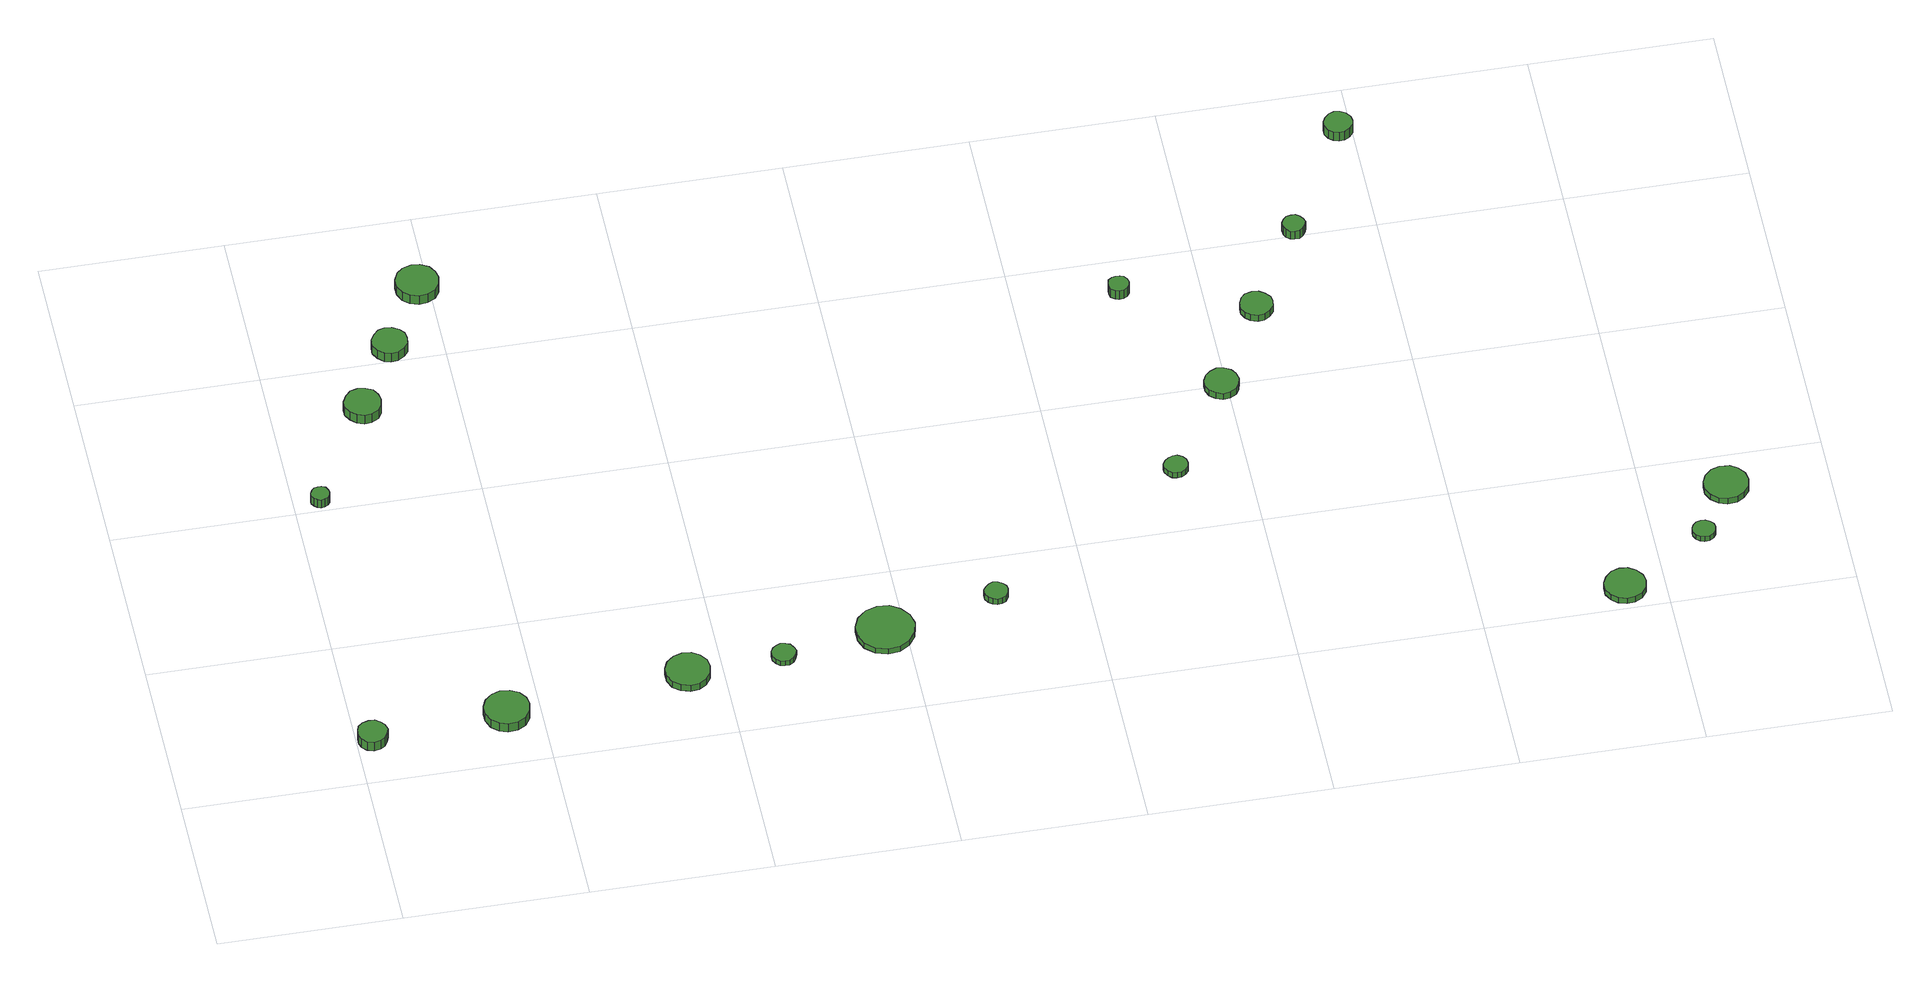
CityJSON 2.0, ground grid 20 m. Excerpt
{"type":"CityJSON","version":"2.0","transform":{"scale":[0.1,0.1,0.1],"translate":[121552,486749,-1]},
"CityObjects":{
"tree1":{"type":"SolitaryVegetationObject","attributes":{"function":"something"},"geometry":[{"type":"MultiSurface","lod":"1","boundaries":[[[0,1,2,3,4,5,6,7,8,9,10,11,12,13,14]],[[15,16,17,18,19,20,21,22,23,24,25,26,27,28,29]],[[0,29,28,1]],[[1,28,27,2]],[[2,27,26,3]],[[3,26,25,4]],[[4,25,24,5]],[[5,24,23,6]],[[6,23,22,7]],[[7,22,21,8]],[[8,21,20,9]],[[9,20,19,10]],[[10,19,18,11]],[[11,18,17,12]],[[12,17,16,13]],[[13,16,15,14]],[[14,15,29,0]]]}]},
"tree2":{"type":"SolitaryVegetationObject","attributes":{"function":"something"},"geometry":[{"type":"MultiSurface","lod":"1","boundaries":[[[30,31,32,33,34,35,36,37,38,39,40,41,42,43,44]],[[45,46,47,48,49,50,51,52,53,54,55,56,57,58,59]],[[30,59,58,31]],[[31,58,57,32]],[[32,57,56,33]],[[33,56,55,34]],[[34,55,54,35]],[[35,54,53,36]],[[36,53,52,37]],[[37,52,51,38]],[[38,51,50,39]],[[39,50,49,40]],[[40,49,48,41]],[[41,48,47,42]],[[42,47,46,43]],[[43,46,45,44]],[[44,45,59,30]]]}]},
"tree3":{"type":"SolitaryVegetationObject","attributes":{"function":"something"},"geometry":[{"type":"MultiSurface","lod":"1","boundaries":[[[60,61,62,63,64,65,66,67,68,69,70,71,72,73,74]],[[75,76,77,78,79,80,81,82,83,84,85,86,87,88,89]],[[60,89,88,61]],[[61,88,87,62]],[[62,87,86,63]],[[63,86,85,64]],[[64,85,84,65]],[[65,84,83,66]],[[66,83,82,67]],[[67,82,81,68]],[[68,81,80,69]],[[69,80,79,70]],[[70,79,78,71]],[[71,78,77,72]],[[72,77,76,73]],[[73,76,75,74]],[[74,75,89,60]]]}]},
"tree4":{"type":"SolitaryVegetationObject","attributes":{"function":"something"},"geometry":[{"type":"MultiSurface","lod":"1","boundaries":[[[90,91,92,93,94,95,96,97,98,99,100,101,102,103,104]],[[105,106,107,108,109,110,111,112,113,114,115,116,117,118,119]],[[90,119,118,91]],[[91,118,117,92]],[[92,117,116,93]],[[93,116,115,94]],[[94,115,114,95]],[[95,114,113,96]],[[96,113,112,97]],[[97,112,111,98]],[[98,111,110,99]],[[99,110,109,100]],[[100,109,108,101]],[[101,108,107,102]],[[102,107,106,103]],[[103,106,105,104]],[[104,105,119,90]]]}]},
"tree5":{"type":"SolitaryVegetationObject","attributes":{"function":"something"},"geometry":[{"type":"MultiSurface","lod":"1","boundaries":[[[120,121,122,123,124,125,126,127,128,129,130,131,132,133,134]],[[135,136,137,138,139,140,141,142,143,144,145,146,147,148,149]],[[120,149,148,121]],[[121,148,147,122]],[[122,147,146,123]],[[123,146,145,124]],[[124,145,144,125]],[[125,144,143,126]],[[126,143,142,127]],[[127,142,141,128]],[[128,141,140,129]],[[129,140,139,130]],[[130,139,138,131]],[[131,138,137,132]],[[132,137,136,133]],[[133,136,135,134]],[[134,135,149,120]]]}]},
"tree6":{"type":"SolitaryVegetationObject","attributes":{"function":"something"},"geometry":[{"type":"MultiSurface","lod":"1","boundaries":[[[150,151,152,153,154,155,156,157,158,159,160,161,162,163,164]],[[165,166,167,168,169,170,171,172,173,174,175,176,177,178,179]],[[150,179,178,151]],[[151,178,177,152]],[[152,177,176,153]],[[153,176,175,154]],[[154,175,174,155]],[[155,174,173,156]],[[156,173,172,157]],[[157,172,171,158]],[[158,171,170,159]],[[159,170,169,160]],[[160,169,168,161]],[[161,168,167,162]],[[162,167,166,163]],[[163,166,165,164]],[[164,165,179,150]]]}]},
"tree7":{"type":"SolitaryVegetationObject","attributes":{"function":"something"},"geometry":[{"type":"MultiSurface","lod":"1","boundaries":[[[180,181,182,183,184,185,186,187,188,189,190,191,192,193,194]],[[195,196,197,198,199,200,201,202,203,204,205,206,207,208,209]],[[180,209,208,181]],[[181,208,207,182]],[[182,207,206,183]],[[183,206,205,184]],[[184,205,204,185]],[[185,204,203,186]],[[186,203,202,187]],[[187,202,201,188]],[[188,201,200,189]],[[189,200,199,190]],[[190,199,198,191]],[[191,198,197,192]],[[192,197,196,193]],[[193,196,195,194]],[[194,195,209,180]]]}]},
"tree8":{"type":"SolitaryVegetationObject","attributes":{"function":"something"},"geometry":[{"type":"MultiSurface","lod":"1","boundaries":[[[210,211,212,213,214,215,216,217,218,219,220,221,222,223,224]],[[225,226,227,228,229,230,231,232,233,234,235,236,237,238,239]],[[210,239,238,211]],[[211,238,237,212]],[[212,237,236,213]],[[213,236,235,214]],[[214,235,234,215]],[[215,234,233,216]],[[216,233,232,217]],[[217,232,231,218]],[[218,231,230,219]],[[219,230,229,220]],[[220,229,228,221]],[[221,228,227,222]],[[222,227,226,223]],[[223,226,225,224]],[[224,225,239,210]]]}]},
"tree9":{"type":"SolitaryVegetationObject","attributes":{"function":"something"},"geometry":[{"type":"MultiSurface","lod":"1","boundaries":[[[240,241,242,243,244,245,246,247,248,249,250,251,252,253,254]],[[255,256,257,258,259,260,261,262,263,264,265,266,267,268,269]],[[240,269,268,241]],[[241,268,267,242]],[[242,267,266,243]],[[243,266,265,244]],[[244,265,264,245]],[[245,264,263,246]],[[246,263,262,247]],[[247,262,261,248]],[[248,261,260,249]],[[249,260,259,250]],[[250,259,258,251]],[[251,258,257,252]],[[252,257,256,253]],[[253,256,255,254]],[[254,255,269,240]]]}]},
"tree10":{"type":"SolitaryVegetationObject","attributes":{"function":"something"},"geometry":[{"type":"MultiSurface","lod":"1","boundaries":[[[270,271,272,273,274,275,276,277,278,279,280,281,282,283,284]],[[285,286,287,288,289,290,291,292,293,294,295,296,297,298,299]],[[270,299,298,271]],[[271,298,297,272]],[[272,297,296,273]],[[273,296,295,274]],[[274,295,294,275]],[[275,294,293,276]],[[276,293,292,277]],[[277,292,291,278]],[[278,291,290,279]],[[279,290,289,280]],[[280,289,288,281]],[[281,288,287,282]],[[282,287,286,283]],[[283,286,285,284]],[[284,285,299,270]]]}]},
"tree11":{"type":"SolitaryVegetationObject","attributes":{"function":"something"},"geometry":[{"type":"MultiSurface","lod":"1","boundaries":[[[300,301,302,303,304,305,306,307,308,309,310,311,312,313,314]],[[315,316,317,318,319,320,321,322,323,324,325,326,327,328,329]],[[300,329,328,301]],[[301,328,327,302]],[[302,327,326,303]],[[303,326,325,304]],[[304,325,324,305]],[[305,324,323,306]],[[306,323,322,307]],[[307,322,321,308]],[[308,321,320,309]],[[309,320,319,310]],[[310,319,318,311]],[[311,318,317,312]],[[312,317,316,313]],[[313,316,315,314]],[[314,315,329,300]]]}]},
"tree12":{"type":"SolitaryVegetationObject","attributes":{"function":"something"},"geometry":[{"type":"MultiSurface","lod":"1","boundaries":[[[330,331,332,333,334,335,336,337,338,339,340,341,342,343,344]],[[345,346,347,348,349,350,351,352,353,354,355,356,357,358,359]],[[330,359,358,331]],[[331,358,357,332]],[[332,357,356,333]],[[333,356,355,334]],[[334,355,354,335]],[[335,354,353,336]],[[336,353,352,337]],[[337,352,351,338]],[[338,351,350,339]],[[339,350,349,340]],[[340,349,348,341]],[[341,348,347,342]],[[342,347,346,343]],[[343,346,345,344]],[[344,345,359,330]]]}]},
"tree13":{"type":"SolitaryVegetationObject","attributes":{"function":"something"},"geometry":[{"type":"MultiSurface","lod":"1","boundaries":[[[360,361,362,363,364,365,366,367,368,369,370,371,372,373,374]],[[375,376,377,378,379,380,381,382,383,384,385,386,387,388,389]],[[360,389,388,361]],[[361,388,387,362]],[[362,387,386,363]],[[363,386,385,364]],[[364,385,384,365]],[[365,384,383,366]],[[366,383,382,367]],[[367,382,381,368]],[[368,381,380,369]],[[369,380,379,370]],[[370,379,378,371]],[[371,378,377,372]],[[372,377,376,373]],[[373,376,375,374]],[[374,375,389,360]]]}]},
"tree14":{"type":"SolitaryVegetationObject","attributes":{"function":"something"},"geometry":[{"type":"MultiSurface","lod":"1","boundaries":[[[390,391,392,393,394,395,396,397,398,399,400,401,402,403,404]],[[405,406,407,408,409,410,411,412,413,414,415,416,417,418,419]],[[390,419,418,391]],[[391,418,417,392]],[[392,417,416,393]],[[393,416,415,394]],[[394,415,414,395]],[[395,414,413,396]],[[396,413,412,397]],[[397,412,411,398]],[[398,411,410,399]],[[399,410,409,400]],[[400,409,408,401]],[[401,408,407,402]],[[402,407,406,403]],[[403,406,405,404]],[[404,405,419,390]]]}]},
"tree15":{"type":"SolitaryVegetationObject","attributes":{"function":"something"},"geometry":[{"type":"MultiSurface","lod":"1","boundaries":[[[420,421,422,423,424,425,426,427,428,429,430,431,432,433,434]],[[435,436,437,438,439,440,441,442,443,444,445,446,447,448,449]],[[420,449,448,421]],[[421,448,447,422]],[[422,447,446,423]],[[423,446,445,424]],[[424,445,444,425]],[[425,444,443,426]],[[426,443,442,427]],[[427,442,441,428]],[[428,441,440,429]],[[429,440,439,430]],[[430,439,438,431]],[[431,438,437,432]],[[432,437,436,433]],[[433,436,435,434]],[[434,435,449,420]]]}]},
"tree16":{"type":"SolitaryVegetationObject","attributes":{"function":"something"},"geometry":[{"type":"MultiSurface","lod":"1","boundaries":[[[450,451,452,453,454,455,456,457,458,459,460,461,462,463,464]],[[465,466,467,468,469,470,471,472,473,474,475,476,477,478,479]],[[450,479,478,451]],[[451,478,477,452]],[[452,477,476,453]],[[453,476,475,454]],[[454,475,474,455]],[[455,474,473,456]],[[456,473,472,457]],[[457,472,471,458]],[[458,471,470,459]],[[459,470,469,460]],[[460,469,468,461]],[[461,468,467,462]],[[462,467,466,463]],[[463,466,465,464]],[[464,465,479,450]]]}]},
"tree17":{"type":"SolitaryVegetationObject","attributes":{"function":"something"},"geometry":[{"type":"MultiSurface","lod":"1","boundaries":[[[480,481,482,483,484,485,486,487,488,489,490,491,492,493,494]],[[495,496,497,498,499,500,501,502,503,504,505,506,507,508,509]],[[480,509,508,481]],[[481,508,507,482]],[[482,507,506,483]],[[483,506,505,484]],[[484,505,504,485]],[[485,504,503,486]],[[486,503,502,487]],[[487,502,501,488]],[[488,501,500,489]],[[489,500,499,490]],[[490,499,498,491]],[[491,498,497,492]],[[492,497,496,493]],[[493,496,495,494]],[[494,495,509,480]]]}]},
"tree18":{"type":"SolitaryVegetationObject","attributes":{"function":"something"},"geometry":[{"type":"MultiSurface","lod":"1","boundaries":[[[510,511,512,513,514,515,516,517,518,519,520,521,522,523,524]],[[525,526,527,528,529,530,531,532,533,534,535,536,537,538,539]],[[510,539,538,511]],[[511,538,537,512]],[[512,537,536,513]],[[513,536,535,514]],[[514,535,534,515]],[[515,534,533,516]],[[516,533,532,517]],[[517,532,531,518]],[[518,531,530,519]],[[519,530,529,520]],[[520,529,528,521]],[[521,528,527,522]],[[522,527,526,523]],[[523,526,525,524]],[[524,525,539,510]]]}]},
"tree19":{"type":"SolitaryVegetationObject","attributes":{"function":"something"},"geometry":[{"type":"MultiSurface","lod":"1","boundaries":[[[540,541,542,543,544,545,546,547,548,549,550,551,552,553,554]],[[555,556,557,558,559,560,561,562,563,564,565,566,567,568,569]],[[540,569,568,541]],[[541,568,567,542]],[[542,567,566,543]],[[543,566,565,544]],[[544,565,564,545]],[[545,564,563,546]],[[546,563,562,547]],[[547,562,561,548]],[[548,561,560,549]],[[549,560,559,550]],[[550,559,558,551]],[[551,558,557,552]],[[552,557,556,553]],[[553,556,555,554]],[[554,555,569,540]]]}]}
},
"vertices":[
[33,57,25],[31,64,25],[27,69,25],[22,73,25],[15,73,25],[8,71,25],[3,67,25],[1,61,25],[1,54,25],[3,48,25],[8,43,25],[15,41,25],[22,42,25],[27,45,25],[31,51,25],[31,51,12],[27,45,12],[22,42,12],[15,41,12],[8,43,12],[3,48,12],[1,54,12],[1,61,12],[3,67,12],[8,71,12],[15,73,12],[22,73,12],[27,69,12],[31,64,12],[33,57,12],
[39,414,19],[38,418,19],[36,422,19],[32,424,19],[28,424,19],[24,423,19],[21,420,19],[19,416,19],[19,412,19],[21,409,19],[24,406,19],[28,404,19],[32,405,19],[36,407,19],[38,410,19],[38,410,7],[36,407,7],[32,405,7],[28,404,7],[24,406,7],[21,409,7],[19,412,7],[19,416,7],[21,420,7],[24,423,7],[28,424,7],[32,424,7],[36,422,7],[38,418,7],[39,414,7],
[188,71,19],[186,81,19],[180,89,19],[171,94,19],[160,95,19],[151,92,19],[143,85,19],[139,76,19],[139,66,19],[143,56,19],[151,49,19],[160,46,19],[171,47,19],[180,52,19],[186,61,19],[186,61,7],[180,52,7],[171,47,7],[160,46,7],[151,49,7],[143,56,7],[139,66,7],[139,76,7],[143,85,7],[151,92,7],[160,95,7],[171,94,7],[180,89,7],[186,81,7],[188,71,7],
[118,536,20],[116,544,20],[112,551,20],[104,555,20],[96,556,20],[88,554,20],[82,548,20],[78,540,20],[78,532,20],[82,525,20],[88,519,20],[96,516,20],[104,517,20],[112,521,20],[116,528,20],[116,528,7],[112,521,7],[104,517,7],[96,516,7],[88,519,7],[82,525,7],[78,532,7],[78,540,7],[82,548,7],[88,554,7],[96,556,7],[104,555,7],[112,551,7],[116,544,7],[118,536,7],
[161,616,23],[160,624,23],[155,630,23],[148,634,23],[140,635,23],[133,633,23],[127,627,23],[123,620,23],[123,612,23],[127,605,23],[133,599,23],[140,597,23],[148,598,23],[155,602,23],[160,608,23],[160,608,10],[155,602,10],[148,598,10],[140,597,10],[133,599,10],[127,605,10],[123,612,10],[123,620,10],[127,627,10],[133,633,10],[140,635,10],[148,634,10],[155,630,10],[160,624,10],[161,616,10],
[386,92,16],[384,102,16],[378,110,16],[370,115,16],[360,116,16],[350,113,16],[342,106,16],[338,97,16],[338,87,16],[342,77,16],[350,71,16],[360,68,16],[370,69,16],[378,74,16],[384,82,16],[384,82,7],[378,74,7],[370,69,7],[360,68,7],[350,71,7],[342,77,7],[338,87,7],[338,97,7],[342,106,7],[350,113,7],[360,116,7],[370,115,7],[378,110,7],[384,102,7],[386,92,7],
[210,695,25],[208,704,25],[203,712,25],[194,717,25],[185,718,25],[175,715,25],[168,709,25],[164,700,25],[164,690,25],[168,681,25],[175,675,25],[185,672,25],[194,673,25],[203,677,25],[208,685,25],[208,685,12],[203,677,12],[194,673,12],[185,672,12],[175,675,12],[168,681,12],[164,690,12],[164,700,12],[168,709,12],[175,715,12],[185,718,12],[194,717,12],[203,712,12],[208,704,12],[210,695,12],
[480,99,14],[478,104,14],[475,109,14],[470,111,14],[465,112,14],[460,110,14],[456,107,14],[453,102,14],[453,96,14],[456,91,14],[460,87,14],[465,86,14],[470,86,14],[475,89,14],[478,93,14],[478,93,7],[475,89,7],[470,86,7],[465,86,7],[460,87,7],[456,91,7],[453,96,7],[453,102,7],[456,107,7],[460,110,7],[465,112,7],[470,111,7],[475,109,7],[478,104,7],[480,99,7],
[610,114,15],[607,127,15],[599,137,15],[588,144,15],[575,145,15],[562,141,15],[552,132,15],[547,120,15],[547,107,15],[552,95,15],[562,86,15],[575,82,15],[588,83,15],[599,90,15],[607,101,15],[607,101,7],[599,90,7],[588,83,7],[575,82,7],[562,86,7],[552,95,7],[547,107,7],[547,120,7],[552,132,7],[562,141,7],[575,145,7],[588,144,7],[599,137,7],[607,127,7],[610,114,7],
[716,144,15],[715,149,15],[712,153,15],[707,156,15],[702,157,15],[697,155,15],[693,151,15],[690,147,15],[690,141,15],[693,136,15],[697,133,15],[702,131,15],[707,132,15],[712,134,15],[715,139,15],[715,139,7],[712,134,7],[707,132,7],[702,131,7],[697,133,7],[693,136,7],[690,141,7],[690,147,7],[693,151,7],[697,155,7],[702,157,7],[707,156,7],[712,153,7],[715,149,7],[716,144,7],
[937,289,15],[936,295,15],[933,299,15],[928,302,15],[923,302,15],[918,300,15],[914,297,15],[911,292,15],[911,287,15],[914,282,15],[918,278,15],[923,277,15],[928,277,15],[933,280,15],[936,284,15],[936,284,7],[933,280,7],[928,277,7],[923,277,7],[918,278,7],[914,282,7],[911,287,7],[911,292,7],[914,297,7],[918,300,7],[923,302,7],[928,302,7],[933,299,7],[936,295,7],[937,289,7],
[925,555,20],[924,560,20],[921,564,20],[917,566,20],[912,566,20],[908,565,20],[904,562,20],[903,558,20],[903,553,20],[904,549,20],[908,546,20],[912,544,20],[917,545,20],[921,547,20],[924,551,20],[924,551,7],[921,547,7],[917,545,7],[912,544,7],[908,546,7],[904,549,7],[903,553,7],[903,558,7],[904,562,7],[908,565,7],[912,566,7],[917,566,7],[921,564,7],[924,560,7],[925,555,7],
[1013,399,16],[1011,407,16],[1007,413,16],[1000,417,16],[992,418,16],[985,415,16],[979,410,16],[976,403,16],[976,395,16],[979,388,16],[985,383,16],[992,380,16],[1000,381,16],[1007,385,16],[1011,391,16],[1011,391,7],[1007,385,7],[1000,381,7],[992,380,7],[985,383,7],[979,388,7],[976,395,7],[976,403,7],[979,410,7],[985,415,7],[992,418,7],[1000,417,7],[1007,413,7],[1011,407,7],[1013,399,7],
[1069,502,17],[1068,509,17],[1063,515,17],[1057,519,17],[1050,520,17],[1042,518,17],[1037,513,17],[1034,506,17],[1034,498,17],[1037,492,17],[1042,487,17],[1050,484,17],[1057,485,17],[1063,489,17],[1068,495,17],[1068,495,8],[1063,489,8],[1057,485,8],[1050,484,8],[1042,487,8],[1037,492,8],[1034,498,8],[1034,506,8],[1037,513,8],[1042,518,8],[1050,520,8],[1057,519,8],[1063,515,8],[1068,509,8],[1069,502,8],
[1124,604,23],[1122,609,23],[1119,613,23],[1115,616,23],[1110,616,23],[1105,615,23],[1101,611,23],[1099,607,23],[1099,601,23],[1101,597,23],[1105,593,23],[1110,592,23],[1115,592,23],[1119,595,23],[1122,599,23],[1122,599,11],[1119,595,11],[1115,592,11],[1110,592,11],[1105,593,11],[1101,597,11],[1099,601,11],[1099,607,11],[1101,611,11],[1105,615,11],[1110,616,11],[1115,616,11],[1119,613,11],[1122,609,11],[1124,604,11],
[1379,27,17],[1377,36,17],[1371,44,17],[1363,49,17],[1354,50,17],[1345,47,17],[1338,40,17],[1334,32,17],[1334,22,17],[1338,14,17],[1345,8,17],[1354,5,17],[1363,6,17],[1371,10,17],[1377,18,17],[1377,18,9],[1371,10,9],[1363,6,9],[1354,5,9],[1345,8,9],[1338,14,9],[1334,22,9],[1334,32,9],[1338,40,9],[1345,47,9],[1354,50,9],[1363,49,9],[1371,44,9],[1377,36,9],[1379,27,9],
[1200,738,25],[1199,744,25],[1195,750,25],[1189,753,25],[1183,754,25],[1177,752,25],[1172,747,25],[1169,741,25],[1169,735,25],[1172,729,25],[1177,725,25],[1183,723,25],[1189,723,25],[1195,727,25],[1199,732,25],[1199,732,12],[1195,727,12],[1189,723,12],[1183,723,12],[1177,725,12],[1172,729,12],[1169,735,12],[1169,741,12],[1172,747,12],[1177,752,12],[1183,754,12],[1189,753,12],[1195,750,12],[1199,744,12],[1200,738,12],
[1466,92,15],[1465,97,15],[1462,101,15],[1457,104,15],[1452,104,15],[1447,103,15],[1443,99,15],[1441,95,15],[1441,90,15],[1443,85,15],[1447,81,15],[1452,80,15],[1457,80,15],[1462,83,15],[1465,87,15],[1465,87,8],[1462,83,8],[1457,80,8],[1452,80,8],[1447,81,8],[1443,85,8],[1441,90,8],[1441,95,8],[1443,99,8],[1447,103,8],[1452,104,8],[1457,104,8],[1462,101,8],[1465,97,8],[1466,92,8],
[1513,153,16],[1511,163,16],[1505,171,16],[1497,176,16],[1486,177,16],[1477,174,16],[1469,167,16],[1465,158,16],[1465,148,16],[1469,139,16],[1477,132,16],[1486,129,16],[1497,130,16],[1505,135,16],[1511,143,16],[1511,143,8],[1505,135,8],[1497,130,8],[1486,129,8],[1477,132,8],[1469,139,8],[1465,148,8],[1465,158,8],[1469,167,8],[1477,174,8],[1486,177,8],[1497,176,8],[1505,171,8],[1511,163,8],[1513,153,8]
]}
